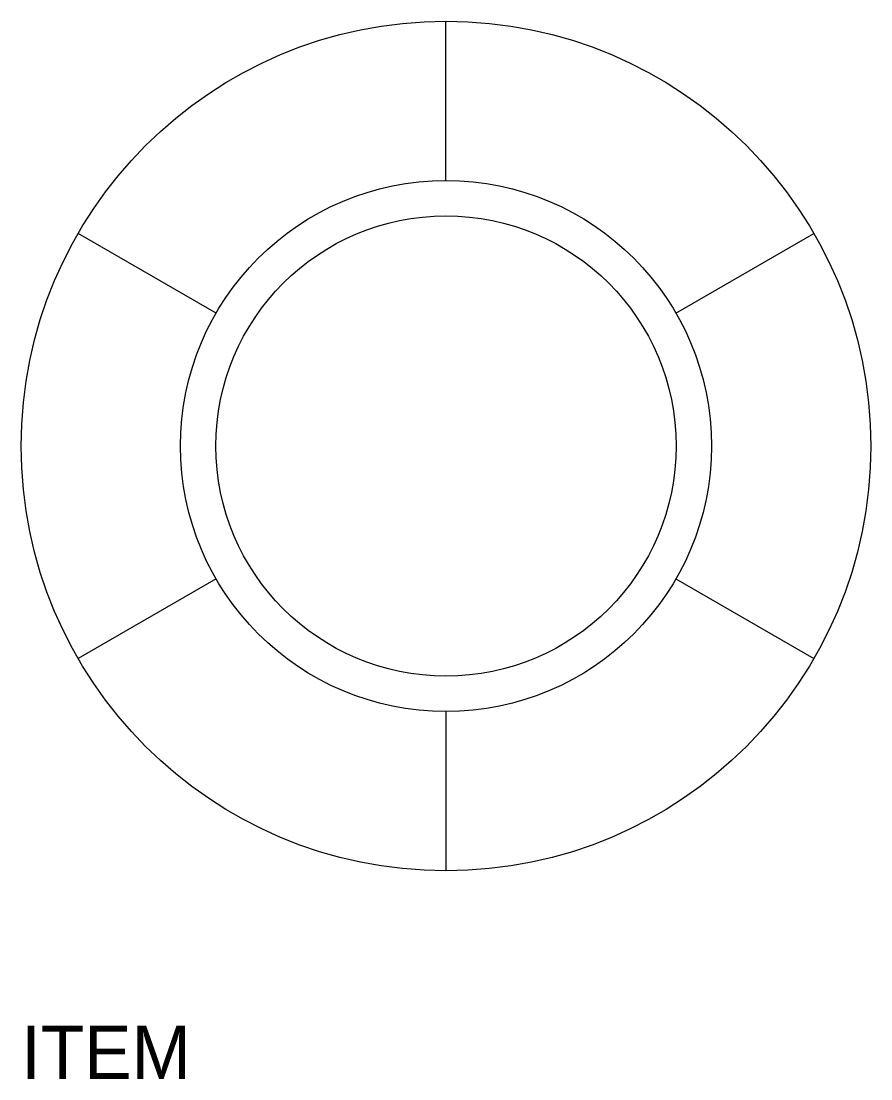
# Model space of a CAD drawing. Extents: x -1.22 to 1.22, y -1.82 to 1.22.
import ezdxf

# ---------------------------------------------------------------- set-up
doc = ezdxf.new("R2010")
doc.units = 0
doc.layers.get('0').update_dxf_attribs({"linetype": 'CONTINUOUS'})

msp = doc.modelspace()

# ---------------------------------------------------------------- linework, layer by layer
at = {"color": 0, "linetype": 'BYBLOCK'}
for p, q in [((0, 0.762), (0, 1.2192)), ((-0.6599, 0.381), (-1.0559, 0.6096)), ((0.6599, 0.381), (1.0559, 0.6096)), ((-0.6599, -0.381), (-1.0559, -0.6096)), ((0.6599, -0.381), (1.0559, -0.6096)), ((0, -0.762), (0, -1.2192))]:
    msp.add_line(p, q, dxfattribs=at)
for radius in [1.2192, 0.762, 0.6604]:
    msp.add_circle((0, 0), radius, dxfattribs=at)

# ---------------------------------------------------------------- texts
at = {"color": 0, "linetype": 'BYBLOCK', "flags": 3}
msp.add_attdef('ITEM', (-1.2192, -1.8161), 'ROUND PLANTER', height=0.1524, dxfattribs=at)

doc.saveas('drawing.dxf')
